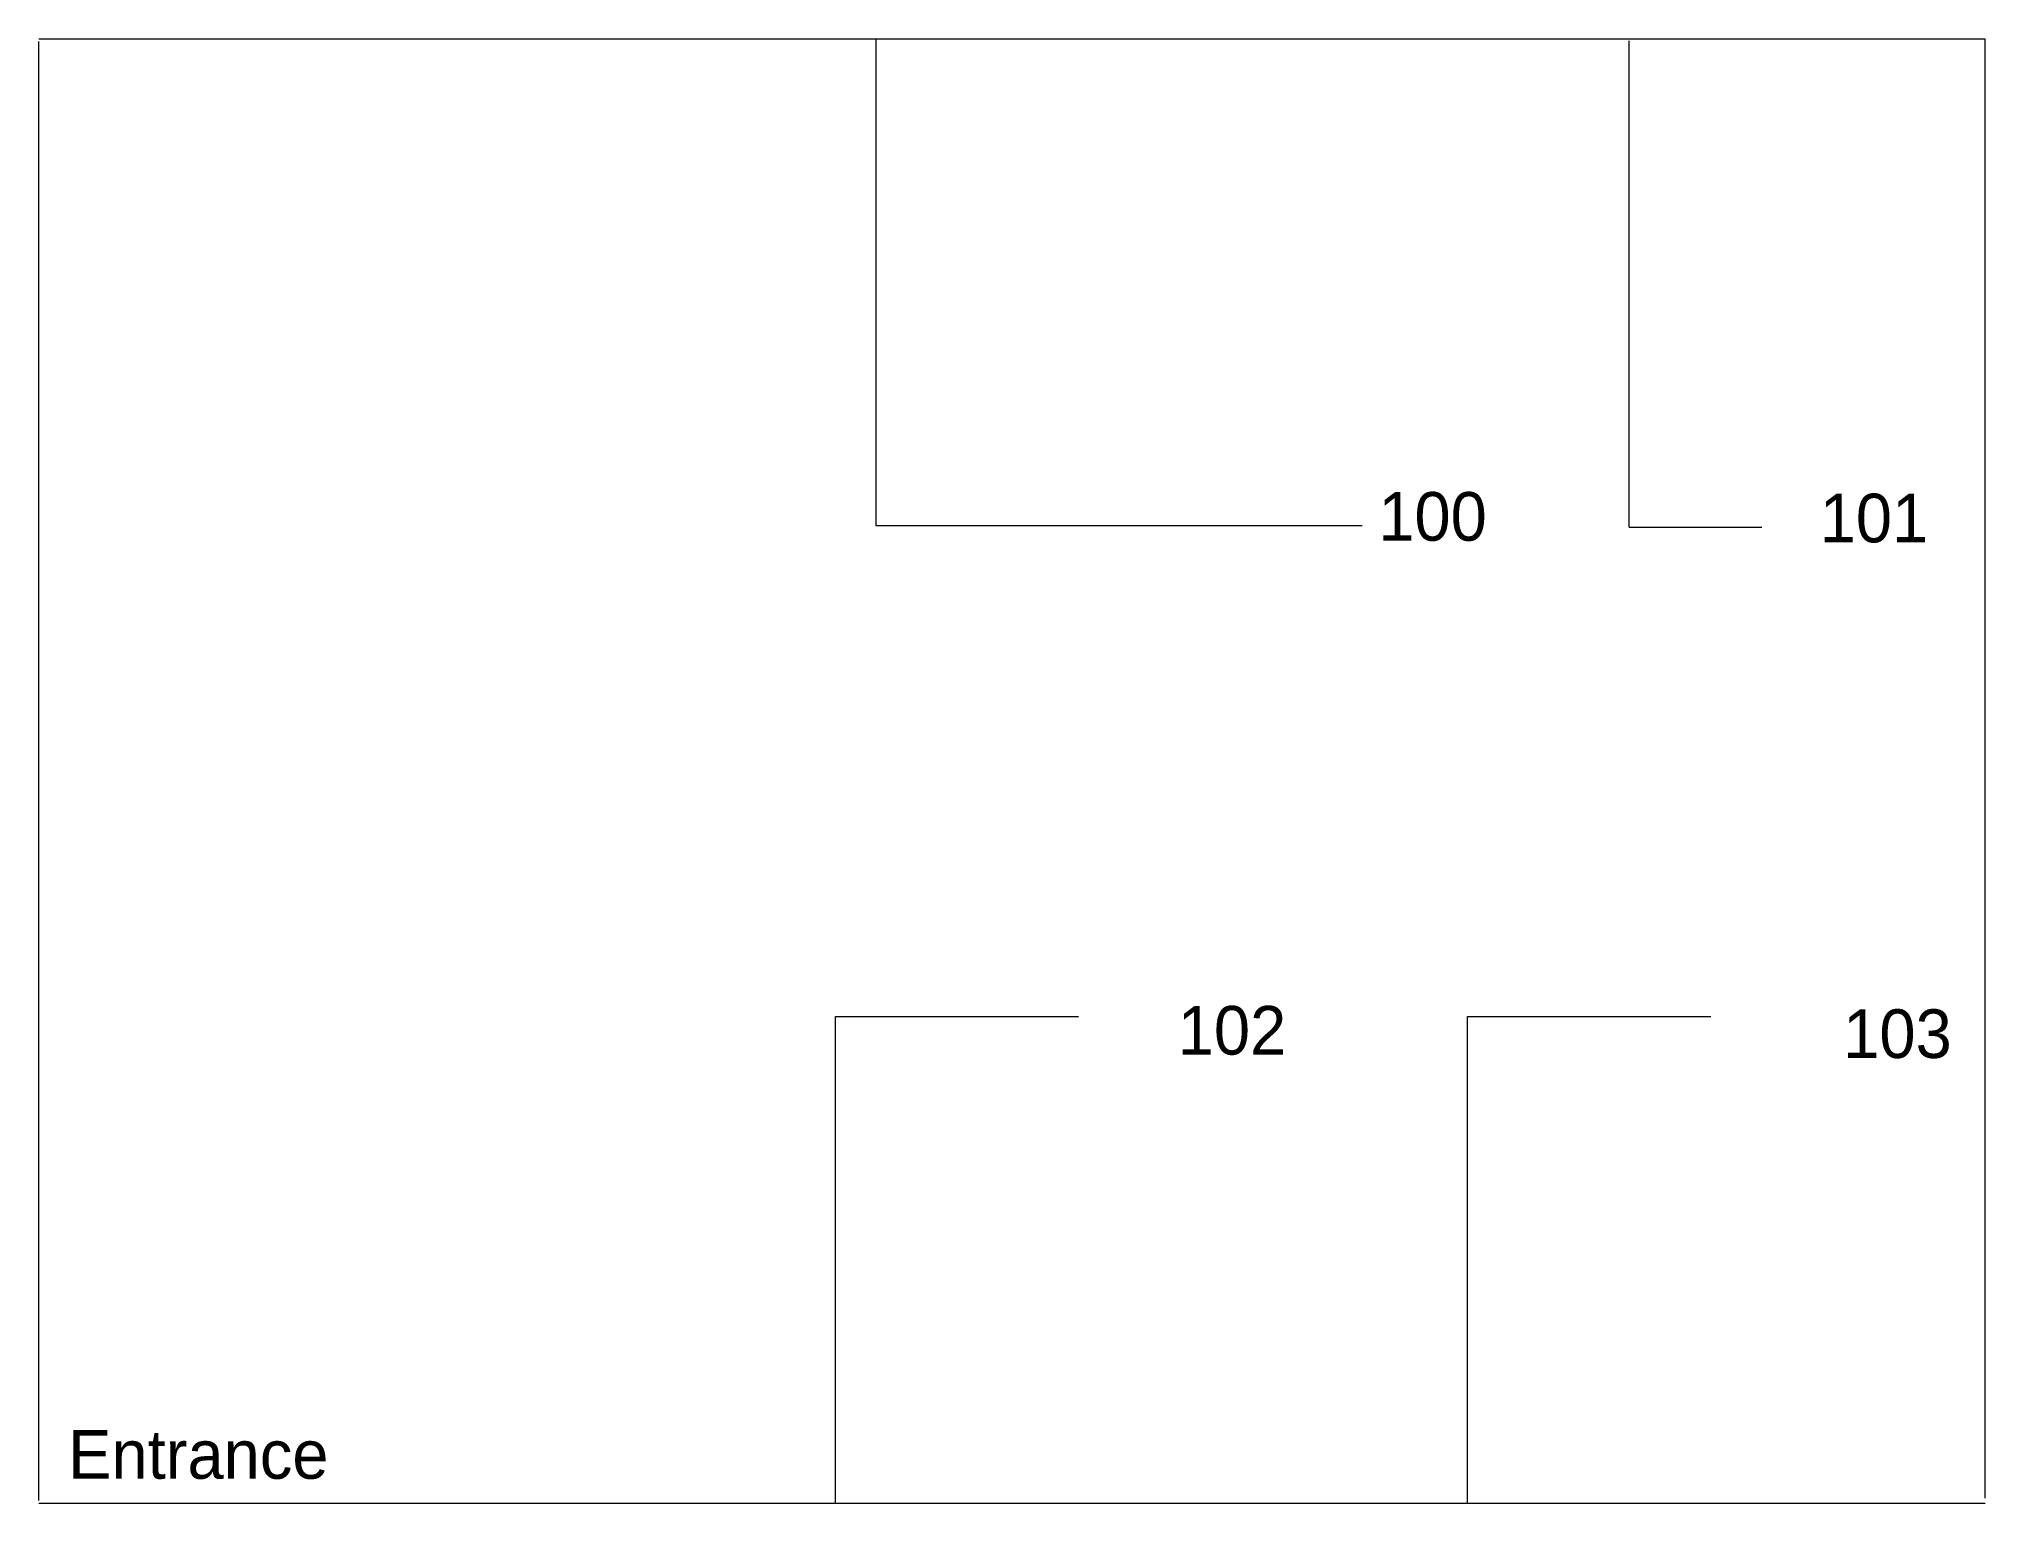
# Model space of a CAD drawing. Header units: feet. Extents: x 56 to 256, y 7 to 158.
import ezdxf

# ---------------------------------------------------------------- set-up
doc = ezdxf.new("R2010")
doc.units = ezdxf.units.FT
doc.header["$MEASUREMENT"] = 0
for name, color, linetype, lineweight in [('Entrance', 7, 'CONTINUOUS', 0), ('Rooms', 7, 'CONTINUOUS', 0), ('Walls', 7, 'CONTINUOUS', 0)]:
    doc.layers.add(name, color=color, linetype=linetype, lineweight=lineweight)
doc.styles.add('romanp', font='romanp')

msp = doc.modelspace()

# ---------------------------------------------------------------- linework, layer by layer
at = {"layer": 'Rooms'}
msp.add_line((218.92, 107.56), (228.92, 107.56), dxfattribs=at)
at = {"layer": 'Walls'}
for p, q in [((55.5, 157.75), (255.5, 157.75)), ((55.5, 7.5), (55.5, 157.5)), ((255.5, 7.75), (255.5, 157.75)), ((55.5, 7.25), (255.5, 7.25))]:
    msp.add_line(p, q, dxfattribs=at)
at = {"layer": 'Walls', "linetype": 'CONTINUOUS', "lineweight": 0}
for p, q in [((141.5, 157.75), (141.5, 107.75)), ((218.92, 107.56), (218.92, 157.56)), ((141.5, 107.75), (191.5, 107.75)), ((222.56, 107.56), (232.56, 107.56)), ((137.35, 57.25), (162.35, 57.25)), ((137.35, 7.25), (137.35, 57.25)), ((202.3, 7.25), (202.3, 57.25)), ((202.3, 57.25), (227.3, 57.25))]:
    msp.add_line(p, q, dxfattribs=at)

# ---------------------------------------------------------------- texts
at = {"layer": 'Entrance', "insert": (58.5, 14.75), "char_height": 5, "width": 43.3929, "attachment_point": 1, "style": 'romanp'}
msp.add_mtext('Entrance', dxfattribs=at)
at = {"layer": 'Rooms', "char_height": 5, "attachment_point": 1, "style": 'romanp'}
for s, insert, width in [('100', (193.14, 111.17), 12.1429), ('101', (238.5, 111), 10.9524), ('102', (172.53, 58.35), 12.1429), ('103', (240.92, 58), 12.1429)]:
    msp.add_mtext(s, dxfattribs=dict(at, insert=insert, width=width))

doc.saveas('drawing.dxf')
